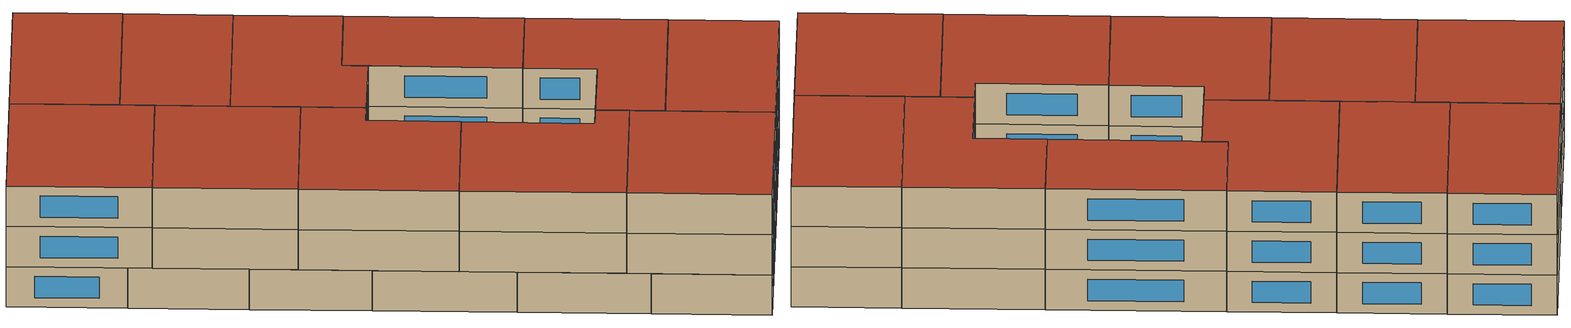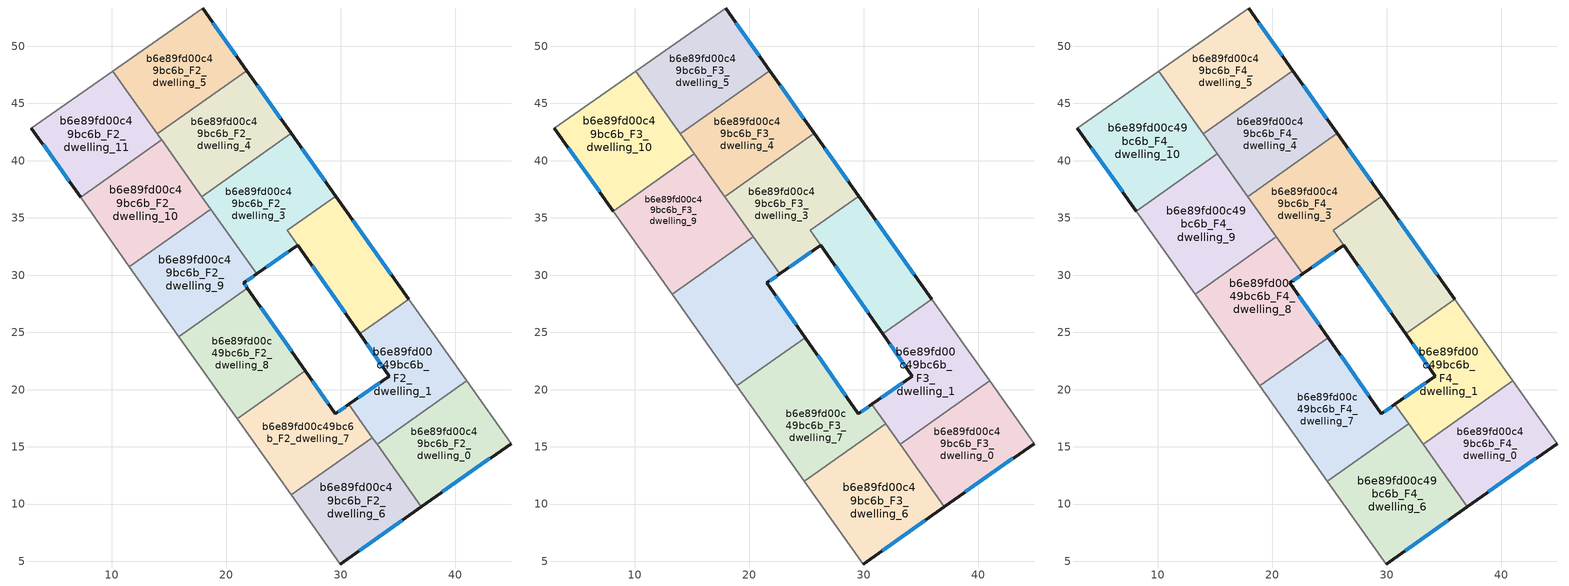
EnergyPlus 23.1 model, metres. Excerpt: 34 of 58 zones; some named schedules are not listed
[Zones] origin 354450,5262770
b6e89fd00c49bc6b_F2_dwelling_0
 floor to b6e89fd00c49bc6b_F1_dwelling_0 (EU_floor_Construction): 40.97,20.77 44.86,15.28 37.03,9.77 33.16,15.24 z6
 wall outside (EU_wall_Construction): 37.03,9.77 44.86,15.28 z6:9
 wall adiabatic (EU_wall_Construction): 44.86,15.28 40.97,20.77 z6:9
 wall to b6e89fd00c49bc6b_F2_dwelling_1 (EU_wall_Construction): 40.97,20.77 33.16,15.24 z6:9
 wall to b6e89fd00c49bc6b_F2_dwelling_6 (EU_wall_Construction): 33.16,15.24 37.03,9.77 z6:9
 window (EU_Window_Construction): 38.87,11.06 43.02,13.99 z6.7:8.3
b6e89fd00c49bc6b_F2_dwelling_1
 floor to b6e89fd00c49bc6b_F1_dwelling_1 (EU_floor_Construction): 35.92,27.91 40.97,20.77 33.16,15.24 30.7,18.71 34.24,21.17 31.65,24.89 z6
 wall outside (EU_wall_Construction): 31.65,24.89 34.24,21.17 30.7,18.71 z6:9
 wall to b6e89fd00c49bc6b_F2_dwelling_2 (EU_wall_Construction): 35.92,27.91 31.65,24.89 z6:9
 wall adiabatic (EU_wall_Construction): 40.97,20.77 35.92,27.91 z6:9
 wall to b6e89fd00c49bc6b_F2_dwelling_7 (EU_wall_Construction): 30.7,18.71 32.75,15.82 z6:9
 wall to b6e89fd00c49bc6b_F2_dwelling_6 (EU_wall_Construction): 32.75,15.82 33.16,15.24 z6:9
 window (EU_Window_Construction): 33.41,20.6 31.53,19.29 / 32.25,24.02 33.63,22.05 z6.7:8.3
b6e89fd00c49bc6b_F2_dwelling_10
 floor to b6e89fd00c49bc6b_F1_dwelling_10 (EU_floor_Construction): 14.35,41.81 18.62,35.77 11.53,30.75 7.26,36.79 z6
 wall to b6e89fd00c49bc6b_F2_dwelling_9 (EU_wall_Construction): 11.53,30.75 18.62,35.77 z6:9
 wall adiabatic (EU_wall_Construction): 7.26,36.79 11.53,30.75 z6:9
 wall to b6e89fd00c49bc6b_F2_dwelling_11 (EU_wall_Construction): 14.35,41.81 7.26,36.79 z6:9
 wall to b6e89fd00c49bc6b_F2_dwelling_4 (EU_wall_Construction): 17.85,36.86 14.35,41.81 z6:9
 wall to b6e89fd00c49bc6b_F2_dwelling_3 (EU_wall_Construction): 18.62,35.77 17.85,36.86 z6:9
b6e89fd00c49bc6b_F2_dwelling_11
 floor to b6e89fd00c49bc6b_F1_dwelling_11 (EU_floor_Construction): 10.08,47.83 14.35,41.81 7.26,36.79 2.97,42.83 z6
 wall outside (EU_wall_Construction): 2.97,42.83 7.26,36.79 z6:9
 wall adiabatic (EU_wall_Construction): 10.08,47.83 2.97,42.83 z6:9
 wall to b6e89fd00c49bc6b_F2_dwelling_5 (EU_wall_Construction): 13.97,42.34 10.08,47.83 z6:9
 wall to b6e89fd00c49bc6b_F2_dwelling_4 (EU_wall_Construction): 14.35,41.81 13.97,42.34 z6:9
 window (EU_Window_Construction): 3.98,41.41 6.25,38.21 z6.7:8.3
b6e89fd00c49bc6b_F2_dwelling_2
 floor to b6e89fd00c49bc6b_F1_dwelling_2 (EU_floor_Construction): 29.54,36.91 35.92,27.91 31.65,24.89 25.34,33.93 z6
 wall outside (EU_wall_Construction): 35.92,27.91 29.54,36.91 / 26.25,32.61 31.65,24.89 z6:9
 wall to b6e89fd00c49bc6b_F2_dwelling_3 (EU_wall_Construction): 25.33,33.93 26.25,32.61 / 29.54,36.91 25.34,33.93 z6:9
 window (EU_Window_Construction): 34.42,30.03 31.04,34.8 / 27.52,30.8 30.38,26.7 z6.7:8.3
b6e89fd00c49bc6b_F2_dwelling_3
 floor to b6e89fd00c49bc6b_F1_dwelling_3 (EU_floor_Construction): 25.66,42.39 29.54,36.91 25.33,33.93 26.25,32.61 22.64,30.1 17.85,36.86 z6
 wall outside (EU_wall_Construction): 29.54,36.91 25.66,42.39 / 22.64,30.1 26.25,32.61 z6:9
 wall to b6e89fd00c49bc6b_F2_dwelling_4 (EU_wall_Construction): 25.66,42.39 17.85,36.86 z6:9
 wall to b6e89fd00c49bc6b_F2_dwelling_9 (EU_wall_Construction): 18.62,35.77 22.64,30.1 z6:9
 window (EU_Window_Construction): 28.63,38.2 26.58,41.1 / 23.48,30.69 25.4,32.02 z6.7:8.3
b6e89fd00c49bc6b_F2_dwelling_4
 floor to b6e89fd00c49bc6b_F1_dwelling_4 (EU_floor_Construction): 21.78,47.87 25.66,42.39 17.85,36.86 13.97,42.34 z6
 wall outside (EU_wall_Construction): 25.66,42.39 21.78,47.87 z6:9
 wall to b6e89fd00c49bc6b_F2_dwelling_5 (EU_wall_Construction): 21.78,47.87 13.97,42.34 z6:9
 window (EU_Window_Construction): 24.75,43.68 22.7,46.58 z6.7:8.3
b6e89fd00c49bc6b_F2_dwelling_5
 floor to b6e89fd00c49bc6b_F1_dwelling_5 (EU_floor_Construction): 17.91,53.34 21.78,47.87 13.97,42.34 10.08,47.83 z6
 wall outside (EU_wall_Construction): 21.78,47.87 17.91,53.34 z6:9
 wall adiabatic (EU_wall_Construction): 17.91,53.34 10.08,47.83 z6:9
 window (EU_Window_Construction): 20.87,49.15 18.82,52.05 z6.7:8.3
b6e89fd00c49bc6b_F2_dwelling_6
 floor to b6e89fd00c49bc6b_F1_dwelling_6 (EU_floor_Construction): 32.75,15.82 37.03,9.77 29.93,4.77 25.66,10.79 z6
 wall outside (EU_wall_Construction): 29.93,4.77 37.03,9.77 z6:9
 wall adiabatic (EU_wall_Construction): 25.66,10.79 29.93,4.77 z6:9
 wall to b6e89fd00c49bc6b_F2_dwelling_7 (EU_wall_Construction): 32.75,15.82 25.66,10.79 z6:9
 window (EU_Window_Construction): 31.6,5.94 35.36,8.6 z6.7:8.3
b6e89fd00c49bc6b_F2_dwelling_7
 floor to b6e89fd00c49bc6b_F1_dwelling_7 (EU_floor_Construction): 30.7,18.71 32.75,15.82 25.66,10.79 20.95,17.45 26.88,21.65 29.51,17.89 z6
 wall outside (EU_wall_Construction): 30.7,18.71 29.51,17.89 26.88,21.65 z6:9
 wall adiabatic (EU_wall_Construction): 20.95,17.45 25.66,10.79 z6:9
 wall to b6e89fd00c49bc6b_F2_dwelling_8 (EU_wall_Construction): 26.88,21.65 20.95,17.45 z6:9
 window (EU_Window_Construction): 30.42,18.52 29.79,18.08 / 28.89,18.77 27.5,20.77 z6.7:8.3
b6e89fd00c49bc6b_F2_dwelling_8
 floor to b6e89fd00c49bc6b_F1_dwelling_8 (EU_floor_Construction): 21.84,28.87 26.88,21.65 20.95,17.45 15.86,24.64 z6
 wall outside (EU_wall_Construction): 26.88,21.65 21.84,28.87 z6:9
 wall adiabatic (EU_wall_Construction): 15.86,24.64 20.95,17.45 z6:9
 wall to b6e89fd00c49bc6b_F2_dwelling_9 (EU_wall_Construction): 21.84,28.87 15.86,24.64 z6:9
 window (EU_Window_Construction): 25.7,23.35 23.02,27.18 z6.7:8.3
b6e89fd00c49bc6b_F2_dwelling_9
 floor to b6e89fd00c49bc6b_F1_dwelling_9 (EU_floor_Construction): 18.62,35.77 22.64,30.1 21.52,29.33 21.84,28.87 15.86,24.64 11.53,30.75 z6
 wall outside (EU_wall_Construction): 21.84,28.87 21.52,29.33 22.64,30.1 z6:9
 wall adiabatic (EU_wall_Construction): 11.53,30.75 15.86,24.64 z6:9
 window (EU_Window_Construction): 21.78,29.51 22.37,29.92 / 21.76,28.98 21.59,29.22 z6.7:8.3
b6e89fd00c49bc6b_F3_dwelling_0
 floor to b6e89fd00c49bc6b_F2_dwelling_0 (EU_floor_Construction): 40.97,20.77 44.86,15.28 37.03,9.77 33.16,15.24 z9
 wall outside (EU_wall_Construction): 37.03,9.77 44.86,15.28 z9:12
 wall adiabatic (EU_wall_Construction): 44.86,15.28 40.97,20.77 z9:12
 wall to b6e89fd00c49bc6b_F3_dwelling_1 (EU_wall_Construction): 40.97,20.77 33.16,15.24 z9:12
 wall to b6e89fd00c49bc6b_F3_dwelling_6 (EU_wall_Construction): 33.16,15.24 37.03,9.77 z9:12
 window (EU_Window_Construction): 38.87,11.06 43.02,13.99 z9.7:11.3
b6e89fd00c49bc6b_F3_dwelling_1
 floor to b6e89fd00c49bc6b_F2_dwelling_1 (EU_floor_Construction): 35.92,27.91 40.97,20.77 33.16,15.24 30.7,18.71 34.24,21.17 31.65,24.89 z9
 wall outside (EU_wall_Construction): 31.65,24.89 34.24,21.17 30.7,18.71 z9:12
 wall to b6e89fd00c49bc6b_F3_dwelling_2 (EU_wall_Construction): 35.92,27.91 31.65,24.89 z9:12
 wall adiabatic (EU_wall_Construction): 40.97,20.77 35.92,27.91 z9:12
 wall to b6e89fd00c49bc6b_F3_dwelling_7 (EU_wall_Construction): 30.7,18.71 31.9,17.02 z9:12
 wall to b6e89fd00c49bc6b_F3_dwelling_6 (EU_wall_Construction): 31.9,17.02 33.16,15.24 z9:12
 window (EU_Window_Construction): 33.41,20.6 31.53,19.29 / 32.25,24.02 33.63,22.05 z9.7:11.3
b6e89fd00c49bc6b_F3_dwelling_10
 floor to b6e89fd00c49bc6b_F2_dwelling_11 (EU_floor_Construction): 10.08,47.83 14.35,41.81 7.26,36.79 2.97,42.83 z9
 floor to b6e89fd00c49bc6b_F2_dwelling_10 (EU_floor_Construction): 14.35,41.81 15.2,40.6 8.11,35.58 7.26,36.79 z9
 wall outside (EU_wall_Construction): 2.97,42.83 8.11,35.58 z9:12
 wall to b6e89fd00c49bc6b_F3_dwelling_9 (EU_wall_Construction): 8.11,35.58 15.2,40.6 z9:12
 wall adiabatic (EU_wall_Construction): 10.08,47.83 2.97,42.83 z9:12
 wall to b6e89fd00c49bc6b_F3_dwelling_5 (EU_wall_Construction): 13.97,42.34 10.08,47.83 z9:12
 wall to b6e89fd00c49bc6b_F3_dwelling_4 (EU_wall_Construction): 15.2,40.6 13.97,42.34 z9:12
 window (EU_Window_Construction): 4.18,41.13 6.91,37.28 z9.7:11.3
b6e89fd00c49bc6b_F3_dwelling_2
 floor to b6e89fd00c49bc6b_F2_dwelling_2 (EU_floor_Construction): 29.54,36.91 35.92,27.91 31.65,24.89 25.34,33.93 z9
 wall outside (EU_wall_Construction): 35.92,27.91 29.54,36.91 / 26.25,32.61 31.65,24.89 z9:12
 wall to b6e89fd00c49bc6b_F3_dwelling_3 (EU_wall_Construction): 25.33,33.93 26.25,32.61 / 29.54,36.91 25.34,33.93 z9:12
 window (EU_Window_Construction): 34.42,30.03 31.04,34.8 / 27.52,30.8 30.38,26.7 z9.7:11.3
b6e89fd00c49bc6b_F3_dwelling_3
 floor to b6e89fd00c49bc6b_F2_dwelling_3 (EU_floor_Construction): 25.66,42.39 29.54,36.91 25.33,33.93 26.25,32.61 22.64,30.1 17.85,36.86 z9
 wall outside (EU_wall_Construction): 29.54,36.91 25.66,42.39 / 22.64,30.1 26.25,32.61 z9:12
 wall to b6e89fd00c49bc6b_F3_dwelling_4 (EU_wall_Construction): 25.66,42.39 17.85,36.86 z9:12
 wall to b6e89fd00c49bc6b_F3_dwelling_9 (EU_wall_Construction): 17.85,36.86 20.33,33.35 z9:12
 wall to b6e89fd00c49bc6b_F3_dwelling_8 (EU_wall_Construction): 20.33,33.35 22.64,30.1 z9:12
 window (EU_Window_Construction): 28.63,38.2 26.58,41.1 / 23.48,30.69 25.4,32.02 z9.7:11.3
b6e89fd00c49bc6b_F3_dwelling_4
 floor to b6e89fd00c49bc6b_F2_dwelling_4 (EU_floor_Construction): 21.78,47.87 25.66,42.39 17.85,36.86 13.97,42.34 z9
 wall outside (EU_wall_Construction): 25.66,42.39 21.78,47.87 z9:12
 wall to b6e89fd00c49bc6b_F3_dwelling_5 (EU_wall_Construction): 21.78,47.87 13.97,42.34 z9:12
 wall to b6e89fd00c49bc6b_F3_dwelling_9 (EU_wall_Construction): 15.2,40.6 17.85,36.86 z9:12
 window (EU_Window_Construction): 24.75,43.68 22.7,46.58 z9.7:11.3
b6e89fd00c49bc6b_F3_dwelling_5
 floor to b6e89fd00c49bc6b_F2_dwelling_5 (EU_floor_Construction): 17.91,53.34 21.78,47.87 13.97,42.34 10.08,47.83 z9
 wall outside (EU_wall_Construction): 21.78,47.87 17.91,53.34 z9:12
 wall adiabatic (EU_wall_Construction): 17.91,53.34 10.08,47.83 z9:12
 window (EU_Window_Construction): 20.87,49.15 18.82,52.05 z9.7:11.3
b6e89fd00c49bc6b_F3_dwelling_6
 floor to b6e89fd00c49bc6b_F2_dwelling_6 (EU_floor_Construction): 32.75,15.82 37.03,9.77 29.93,4.77 25.66,10.8 z9
 floor to b6e89fd00c49bc6b_F2_dwelling_7 (EU_floor_Construction): 31.9,17.02 32.75,15.82 25.66,10.8 24.8,12 z9
 wall outside (EU_wall_Construction): 29.93,4.77 37.03,9.77 z9:12
 wall adiabatic (EU_wall_Construction): 24.8,12 29.93,4.77 z9:12
 wall to b6e89fd00c49bc6b_F3_dwelling_7 (EU_wall_Construction): 31.9,17.02 24.8,12 z9:12
 window (EU_Window_Construction): 31.6,5.94 35.36,8.6 z9.7:11.3
b6e89fd00c49bc6b_F3_dwelling_7
 floor to b6e89fd00c49bc6b_F2_dwelling_7 (EU_floor_Construction): 30.7,18.71 31.9,17.02 24.8,12 20.95,17.45 26.88,21.65 29.51,17.89 z9
 floor to b6e89fd00c49bc6b_F2_dwelling_8 (EU_floor_Construction): 24.86,24.55 26.88,21.65 20.95,17.45 18.91,20.33 z9
 wall outside (EU_wall_Construction): 30.7,18.71 29.51,17.89 24.86,24.55 z9:12
 wall adiabatic (EU_wall_Construction): 18.91,20.33 24.8,12 z9:12
 wall to b6e89fd00c49bc6b_F3_dwelling_8 (EU_wall_Construction): 24.86,24.55 18.91,20.33 z9:12
 window (EU_Window_Construction): 30.42,18.52 29.79,18.08 / 28.42,19.45 25.95,22.98 z9.7:11.3
b6e89fd00c49bc6b_F3_dwelling_8
 floor to b6e89fd00c49bc6b_F2_dwelling_8 (EU_floor_Construction): 21.84,28.87 24.86,24.55 18.91,20.33 15.86,24.64 z9
 floor to b6e89fd00c49bc6b_F2_dwelling_9 (EU_floor_Construction): 20.33,33.35 22.64,30.1 21.52,29.33 21.84,28.87 15.86,24.64 13.24,28.33 z9
 wall outside (EU_wall_Construction): 24.86,24.55 21.52,29.33 22.64,30.1 z9:12
 wall adiabatic (EU_wall_Construction): 13.24,28.33 18.91,20.33 z9:12
 wall to b6e89fd00c49bc6b_F3_dwelling_9 (EU_wall_Construction): 20.33,33.35 13.24,28.33 z9:12
 window (EU_Window_Construction): 21.78,29.51 22.37,29.92 / 24.07,25.67 22.3,28.21 z9.7:11.3
b6e89fd00c49bc6b_F3_dwelling_9
 floor to b6e89fd00c49bc6b_F2_dwelling_10 (EU_floor_Construction): 15.2,40.6 18.62,35.77 11.53,30.75 8.11,35.58 z9
 floor to b6e89fd00c49bc6b_F2_dwelling_9 (EU_floor_Construction): 18.62,35.77 20.33,33.35 13.24,28.33 11.53,30.75 z9
 wall adiabatic (EU_wall_Construction): 8.11,35.58 13.24,28.33 z9:12
b6e89fd00c49bc6b_F4_dwelling_0
 floor to b6e89fd00c49bc6b_F3_dwelling_0 (EU_floor_Construction): 40.97,20.77 44.86,15.28 37.03,9.77 33.16,15.24 z12
 wall outside (EU_wall_Construction): 37.03,9.77 44.86,15.28 z12:15
 wall adiabatic (EU_wall_Construction): 44.86,15.28 40.97,20.77 z12:15
 wall to b6e89fd00c49bc6b_F4_dwelling_1 (EU_wall_Construction): 40.97,20.77 33.16,15.24 z12:15
 wall to b6e89fd00c49bc6b_F4_dwelling_6 (EU_wall_Construction): 33.16,15.24 37.03,9.77 z12:15
 window (EU_Window_Construction): 38.87,11.06 43.02,13.99 z12.7:14.3
 roof outside (EU_roof_Construction): 44.86,15.28 40.97,20.77 33.16,15.24 37.03,9.77 z15
b6e89fd00c49bc6b_F4_dwelling_1
 floor to b6e89fd00c49bc6b_F3_dwelling_1 (EU_floor_Construction): 35.92,27.91 40.97,20.77 33.16,15.24 30.7,18.71 34.24,21.17 31.65,24.89 z12
 wall outside (EU_wall_Construction): 31.65,24.89 34.24,21.17 30.7,18.71 z12:15
 wall to b6e89fd00c49bc6b_F4_dwelling_2 (EU_wall_Construction): 35.92,27.91 31.65,24.89 z12:15
 wall adiabatic (EU_wall_Construction): 40.97,20.77 35.92,27.91 z12:15
 wall to b6e89fd00c49bc6b_F4_dwelling_7 (EU_wall_Construction): 30.7,18.71 31.9,17.02 z12:15
 wall to b6e89fd00c49bc6b_F4_dwelling_6 (EU_wall_Construction): 31.9,17.02 33.16,15.24 z12:15
 window (EU_Window_Construction): 33.41,20.6 31.53,19.29 / 32.25,24.02 33.63,22.05 z12.7:14.3
 roof outside (EU_roof_Construction): 40.97,20.77 35.92,27.91 31.65,24.89 34.24,21.17 30.7,18.71 33.16,15.24 z15
b6e89fd00c49bc6b_F4_dwelling_10
 floor to b6e89fd00c49bc6b_F3_dwelling_10 (EU_floor_Construction): 10.08,47.83 15.2,40.6 8.11,35.58 2.97,42.83 z12
 wall outside (EU_wall_Construction): 2.97,42.83 8.11,35.58 z12:15
 wall to b6e89fd00c49bc6b_F4_dwelling_9 (EU_wall_Construction): 8.11,35.58 15.2,40.6 z12:15
 wall adiabatic (EU_wall_Construction): 10.08,47.83 2.97,42.83 z12:15
 wall to b6e89fd00c49bc6b_F4_dwelling_5 (EU_wall_Construction): 13.97,42.34 10.08,47.83 z12:15
 wall to b6e89fd00c49bc6b_F4_dwelling_4 (EU_wall_Construction): 15.2,40.6 13.97,42.34 z12:15
 window (EU_Window_Construction): 4.18,41.13 6.91,37.28 z12.7:14.3
 roof outside (EU_roof_Construction): 15.2,40.6 10.08,47.83 2.97,42.83 8.11,35.58 z15
b6e89fd00c49bc6b_F4_dwelling_2
 floor to b6e89fd00c49bc6b_F3_dwelling_2 (EU_floor_Construction): 29.54,36.91 35.92,27.91 31.65,24.89 25.34,33.93 z12
 wall outside (EU_wall_Construction): 35.92,27.91 29.54,36.91 / 26.25,32.61 31.65,24.89 z12:15
 wall to b6e89fd00c49bc6b_F4_dwelling_3 (EU_wall_Construction): 25.33,33.93 26.25,32.61 / 29.54,36.91 25.34,33.93 z12:15
 window (EU_Window_Construction): 34.42,30.03 31.04,34.8 / 27.52,30.8 30.38,26.7 z12.7:14.3
 roof outside (EU_roof_Construction): 35.92,27.91 29.54,36.91 25.34,33.93 31.65,24.89 z15
b6e89fd00c49bc6b_F4_dwelling_3
 floor to b6e89fd00c49bc6b_F3_dwelling_3 (EU_floor_Construction): 25.66,42.39 29.54,36.91 25.33,33.93 26.25,32.61 22.64,30.1 17.85,36.86 z12
 wall outside (EU_wall_Construction): 29.54,36.91 25.66,42.39 / 22.64,30.1 26.25,32.61 z12:15
 wall to b6e89fd00c49bc6b_F4_dwelling_4 (EU_wall_Construction): 25.66,42.39 17.85,36.86 z12:15
 wall to b6e89fd00c49bc6b_F4_dwelling_9 (EU_wall_Construction): 17.85,36.86 20.33,33.35 z12:15
 wall to b6e89fd00c49bc6b_F4_dwelling_8 (EU_wall_Construction): 20.33,33.35 22.64,30.1 z12:15
 window (EU_Window_Construction): 28.63,38.2 26.58,41.1 / 23.48,30.69 25.4,32.02 z12.7:14.3
 roof outside (EU_roof_Construction): 26.25,32.61 25.33,33.93 29.54,36.91 25.66,42.39 17.85,36.86 22.64,30.1 z15
b6e89fd00c49bc6b_F4_dwelling_4
 floor to b6e89fd00c49bc6b_F3_dwelling_4 (EU_floor_Construction): 21.78,47.87 25.66,42.39 17.85,36.86 13.97,42.34 z12
 wall outside (EU_wall_Construction): 25.66,42.39 21.78,47.87 z12:15
 wall to b6e89fd00c49bc6b_F4_dwelling_5 (EU_wall_Construction): 21.78,47.87 13.97,42.34 z12:15
 wall to b6e89fd00c49bc6b_F4_dwelling_9 (EU_wall_Construction): 15.2,40.6 17.85,36.86 z12:15
 window (EU_Window_Construction): 24.75,43.68 22.7,46.58 z12.7:14.3
 roof outside (EU_roof_Construction): 25.66,42.39 21.78,47.87 13.97,42.34 17.85,36.86 z15
b6e89fd00c49bc6b_F4_dwelling_5
 floor to b6e89fd00c49bc6b_F3_dwelling_5 (EU_floor_Construction): 17.91,53.34 21.78,47.87 13.97,42.34 10.08,47.83 z12
 wall outside (EU_wall_Construction): 21.78,47.87 17.91,53.34 z12:15
 wall adiabatic (EU_wall_Construction): 17.91,53.34 10.08,47.83 z12:15
 window (EU_Window_Construction): 20.87,49.15 18.82,52.05 z12.7:14.3
 roof outside (EU_roof_Construction): 21.78,47.87 17.91,53.34 10.08,47.83 13.97,42.34 z15
b6e89fd00c49bc6b_F4_dwelling_6
 floor to b6e89fd00c49bc6b_F3_dwelling_6 (EU_floor_Construction): 31.9,17.02 37.03,9.77 29.93,4.77 24.8,12 z12
 wall outside (EU_wall_Construction): 29.93,4.77 37.03,9.77 z12:15
 wall adiabatic (EU_wall_Construction): 24.8,12 29.93,4.77 z12:15
 wall to b6e89fd00c49bc6b_F4_dwelling_7 (EU_wall_Construction): 31.9,17.02 24.8,12 z12:15
 window (EU_Window_Construction): 31.6,5.94 35.36,8.6 z12.7:14.3
 roof outside (EU_roof_Construction): 37.03,9.77 31.9,17.02 24.8,12 29.93,4.77 z15
b6e89fd00c49bc6b_F4_dwelling_7
 floor to b6e89fd00c49bc6b_F3_dwelling_7 (EU_floor_Construction): 30.7,18.71 31.9,17.02 24.8,12 18.91,20.33 24.86,24.55 29.51,17.89 z12
 wall outside (EU_wall_Construction): 30.7,18.71 29.51,17.89 24.86,24.55 z12:15
 wall adiabatic (EU_wall_Construction): 18.91,20.33 24.8,12 z12:15
 wall to b6e89fd00c49bc6b_F4_dwelling_8 (EU_wall_Construction): 24.86,24.55 18.91,20.33 z12:15
 window (EU_Window_Construction): 30.42,18.52 29.79,18.08 / 28.42,19.45 25.95,22.98 z12.7:14.3
 roof outside (EU_roof_Construction): 31.9,17.02 30.7,18.71 29.51,17.89 24.86,24.55 18.91,20.33 24.8,12 z15
b6e89fd00c49bc6b_F4_dwelling_8
 floor to b6e89fd00c49bc6b_F3_dwelling_8 (EU_floor_Construction): 22.64,30.1 21.52,29.33 24.86,24.55 18.91,20.33 13.24,28.33 20.33,33.35 z12
 wall outside (EU_wall_Construction): 24.86,24.55 21.52,29.33 22.64,30.1 z12:15
 wall adiabatic (EU_wall_Construction): 13.24,28.33 18.91,20.33 z12:15
 wall to b6e89fd00c49bc6b_F4_dwelling_9 (EU_wall_Construction): 20.33,33.35 13.24,28.33 z12:15
 window (EU_Window_Construction): 21.78,29.51 22.37,29.92 / 24.07,25.67 22.3,28.21 z12.7:14.3
 roof outside (EU_roof_Construction): 24.86,24.55 21.52,29.33 22.64,30.1 20.33,33.35 13.24,28.33 18.91,20.33 z15
b6e89fd00c49bc6b_F4_dwelling_9
 floor to b6e89fd00c49bc6b_F3_dwelling_9 (EU_floor_Construction): 15.2,40.6 20.33,33.35 13.24,28.33 8.11,35.58 z12
 wall adiabatic (EU_wall_Construction): 8.11,35.58 13.24,28.33 z12:15
 roof outside (EU_roof_Construction): 20.33,33.35 15.2,40.6 8.11,35.58 13.24,28.33 z15
[Building]
EU S2 Campaign: North Axis=0; Terrain=City; Solar Distribution=FullExterior
[Site:Location]
Budapest.Ferenc.Liszt.Intl.AP: Latitude=47.437; Longitude=19.256; Time Zone=1; Elevation=185
[SizingPeriod:WeatherFileDays]
AnnualSizingPeriod: Begin Month=1; Begin Day of Month=1; End Month=12; End Day of Month=31; Day of Week for Start Day=Monday; Use Weather File Daylight Saving Period=No; Use Weather File Rain and Snow Indicators=No
[MATERIAL]
EU_InternalMass_Material: Roughness=MediumRough; Thickness=0.1; Conductivity=1; Density=1800; Specific Heat=900; Thermal Absorptance=0.9; Solar Absorptance=0.7; Visible Absorptance=0.7
[MATERIAL:NOMASS] Roughness=MediumRough; Thermal Absorptance=0.9; Solar Absorptance=0.7; Visible Absorptance=0.7
Name | Thermal Resistance
EU_wall_NoMass | 0.832559
EU_roof_NoMass | 1.39638
EU_floor_NoMass | 0.872794
[WINDOWMATERIAL:SIMPLEGLAZINGSYSTEM]
EU_Window_SimpleGlazing: UFactor=2.79869; Solar Heat Gain Coefficient=0.75; Visible Transmittance=0.75
[CONSTRUCTION]
EU_wall_Construction: EU_wall_NoMass
EU_roof_Construction: EU_roof_NoMass
EU_floor_Construction: EU_floor_NoMass
EU_Window_Construction: EU_Window_SimpleGlazing
EU_InternalMass_Construction: EU_InternalMass_Material
[ZONE] Type=1; Multiplier=1; Ceiling Height=autocalculate; Floor Area=autocalculate; Part of Total Floor Area=Yes
Name | Volume
b6e89fd00c49bc6b_F2_dwelling_0; b6e89fd00c49bc6b_F3_dwelling_0; b6e89fd00c49bc6b_F4_dwelling_0 | 192.824
b6e89fd00c49bc6b_F2_dwelling_1; b6e89fd00c49bc6b_F3_dwelling_1; b6e89fd00c49bc6b_F4_dwelling_1; b6e89fd00c49bc6b_F2_dwelling_7 | 192.85
b6e89fd00c49bc6b_F2_dwelling_10 | 192.84
b6e89fd00c49bc6b_F3_dwelling_10; b6e89fd00c49bc6b_F4_dwelling_10 | 231.404
b6e89fd00c49bc6b_F2_dwelling_11 | 192.827
b6e89fd00c49bc6b_F2_dwelling_2; b6e89fd00c49bc6b_F3_dwelling_2; b6e89fd00c49bc6b_F4_dwelling_2 | 171.832
b6e89fd00c49bc6b_F2_dwelling_3; b6e89fd00c49bc6b_F3_dwelling_3; b6e89fd00c49bc6b_F4_dwelling_3 | 213.786
b6e89fd00c49bc6b_F2_dwelling_4; b6e89fd00c49bc6b_F3_dwelling_4; b6e89fd00c49bc6b_F4_dwelling_4 | 192.815
b6e89fd00c49bc6b_F2_dwelling_5; b6e89fd00c49bc6b_F3_dwelling_5; b6e89fd00c49bc6b_F4_dwelling_5; b6e89fd00c49bc6b_F2_dwelling_8 | 192.851
b6e89fd00c49bc6b_F2_dwelling_6 | 192.846
b6e89fd00c49bc6b_F3_dwelling_6; b6e89fd00c49bc6b_F4_dwelling_6 | 231.406
b6e89fd00c49bc6b_F3_dwelling_7; b6e89fd00c49bc6b_F4_dwelling_7 | 231.388
b6e89fd00c49bc6b_F3_dwelling_8; b6e89fd00c49bc6b_F4_dwelling_8 | 231.415
b6e89fd00c49bc6b_F2_dwelling_9 | 192.853
b6e89fd00c49bc6b_F3_dwelling_9; b6e89fd00c49bc6b_F4_dwelling_9 | 231.396
[INTERNALMASS] Construction=EU_InternalMass_Construction
Name | Zone or ZoneList | Surface Area
b6e89fd00c49bc6b_F2_dwelling_0_EU_InternalMass | b6e89fd00c49bc6b_F2_dwelling_0 | 64.2746
b6e89fd00c49bc6b_F2_dwelling_1_EU_InternalMass | b6e89fd00c49bc6b_F2_dwelling_1 | 64.2833
b6e89fd00c49bc6b_F2_dwelling_2_EU_InternalMass | b6e89fd00c49bc6b_F2_dwelling_2 | 57.3016
b6e89fd00c49bc6b_F2_dwelling_3_EU_InternalMass | b6e89fd00c49bc6b_F2_dwelling_3 | 71.2636
b6e89fd00c49bc6b_F2_dwelling_4_EU_InternalMass | b6e89fd00c49bc6b_F2_dwelling_4 | 64.2716
b6e89fd00c49bc6b_F2_dwelling_5_EU_InternalMass | b6e89fd00c49bc6b_F2_dwelling_5 | 64.2838
b6e89fd00c49bc6b_F2_dwelling_6_EU_InternalMass | b6e89fd00c49bc6b_F2_dwelling_6 | 64.2821
b6e89fd00c49bc6b_F2_dwelling_7_EU_InternalMass | b6e89fd00c49bc6b_F2_dwelling_7 | 64.2831
b6e89fd00c49bc6b_F2_dwelling_8_EU_InternalMass | b6e89fd00c49bc6b_F2_dwelling_8 | 64.2837
b6e89fd00c49bc6b_F2_dwelling_9_EU_InternalMass | b6e89fd00c49bc6b_F2_dwelling_9 | 64.2842
b6e89fd00c49bc6b_F2_dwelling_10_EU_InternalMass | b6e89fd00c49bc6b_F2_dwelling_10 | 64.2802
b6e89fd00c49bc6b_F2_dwelling_11_EU_InternalMass | b6e89fd00c49bc6b_F2_dwelling_11 | 64.2757
b6e89fd00c49bc6b_F3_dwelling_0_EU_InternalMass | b6e89fd00c49bc6b_F3_dwelling_0 | 64.2746
b6e89fd00c49bc6b_F3_dwelling_1_EU_InternalMass | b6e89fd00c49bc6b_F3_dwelling_1 | 64.2833
b6e89fd00c49bc6b_F3_dwelling_2_EU_InternalMass | b6e89fd00c49bc6b_F3_dwelling_2 | 57.3016
b6e89fd00c49bc6b_F3_dwelling_3_EU_InternalMass | b6e89fd00c49bc6b_F3_dwelling_3 | 71.2636
b6e89fd00c49bc6b_F3_dwelling_4_EU_InternalMass | b6e89fd00c49bc6b_F3_dwelling_4 | 64.2716
b6e89fd00c49bc6b_F3_dwelling_5_EU_InternalMass | b6e89fd00c49bc6b_F3_dwelling_5 | 64.2838
b6e89fd00c49bc6b_F3_dwelling_6_EU_InternalMass | b6e89fd00c49bc6b_F3_dwelling_6 | 77.1355
b6e89fd00c49bc6b_F3_dwelling_7_EU_InternalMass | b6e89fd00c49bc6b_F3_dwelling_7 | 77.1291
b6e89fd00c49bc6b_F3_dwelling_8_EU_InternalMass | b6e89fd00c49bc6b_F3_dwelling_8 | 77.1385
b6e89fd00c49bc6b_F3_dwelling_9_EU_InternalMass | b6e89fd00c49bc6b_F3_dwelling_9 | 77.132
b6e89fd00c49bc6b_F3_dwelling_10_EU_InternalMass | b6e89fd00c49bc6b_F3_dwelling_10 | 77.1346
b6e89fd00c49bc6b_F4_dwelling_0_EU_InternalMass | b6e89fd00c49bc6b_F4_dwelling_0 | 64.2746
b6e89fd00c49bc6b_F4_dwelling_1_EU_InternalMass | b6e89fd00c49bc6b_F4_dwelling_1 | 64.2833
b6e89fd00c49bc6b_F4_dwelling_2_EU_InternalMass | b6e89fd00c49bc6b_F4_dwelling_2 | 57.3016
b6e89fd00c49bc6b_F4_dwelling_3_EU_InternalMass | b6e89fd00c49bc6b_F4_dwelling_3 | 71.2636
b6e89fd00c49bc6b_F4_dwelling_4_EU_InternalMass | b6e89fd00c49bc6b_F4_dwelling_4 | 64.2716
b6e89fd00c49bc6b_F4_dwelling_5_EU_InternalMass | b6e89fd00c49bc6b_F4_dwelling_5 | 64.2838
b6e89fd00c49bc6b_F4_dwelling_6_EU_InternalMass | b6e89fd00c49bc6b_F4_dwelling_6 | 77.1355
b6e89fd00c49bc6b_F4_dwelling_7_EU_InternalMass | b6e89fd00c49bc6b_F4_dwelling_7 | 77.1291
b6e89fd00c49bc6b_F4_dwelling_8_EU_InternalMass | b6e89fd00c49bc6b_F4_dwelling_8 | 77.1385
b6e89fd00c49bc6b_F4_dwelling_9_EU_InternalMass | b6e89fd00c49bc6b_F4_dwelling_9 | 77.132
b6e89fd00c49bc6b_F4_dwelling_10_EU_InternalMass | b6e89fd00c49bc6b_F4_dwelling_10 | 77.1346
[OTHEREQUIPMENT] Fuel Type=Electricity; Design Level Calculation Method=Watts/Area; Power per Zone Floor Area=1; Fraction Latent=0; Fraction Radiant=0; Fraction Lost=0; Carbon Dioxide Generation Rate=0; EndUse Subcategory=EU_Step8_InternalGains
Name | Zone or ZoneList or Space or SpaceList | Schedule
EU_Step8_InternalGain_b6e89fd00c49bc6b_F2_dwelling_0_f000 | b6e89fd00c49bc6b_F2_dwelling_0 | EU_Step8_GainSchedule_b6e89fd00c49bc6b_F2_dwelling_0_f000
EU_Step8_InternalGain_b6e89fd00c49bc6b_F2_dwelling_1_f000 | b6e89fd00c49bc6b_F2_dwelling_1 | EU_Step8_GainSchedule_b6e89fd00c49bc6b_F2_dwelling_1_f000
EU_Step8_InternalGain_b6e89fd00c49bc6b_F2_dwelling_2_f000 | b6e89fd00c49bc6b_F2_dwelling_2 | EU_Step8_GainSchedule_b6e89fd00c49bc6b_F2_dwelling_2_f000
EU_Step8_InternalGain_b6e89fd00c49bc6b_F2_dwelling_3_f000 | b6e89fd00c49bc6b_F2_dwelling_3 | EU_Step8_GainSchedule_b6e89fd00c49bc6b_F2_dwelling_3_f000
EU_Step8_InternalGain_b6e89fd00c49bc6b_F2_dwelling_4_f000 | b6e89fd00c49bc6b_F2_dwelling_4 | EU_Step8_GainSchedule_b6e89fd00c49bc6b_F2_dwelling_4_f000
EU_Step8_InternalGain_b6e89fd00c49bc6b_F2_dwelling_5_f000 | b6e89fd00c49bc6b_F2_dwelling_5 | EU_Step8_GainSchedule_b6e89fd00c49bc6b_F2_dwelling_5_f000
EU_Step8_InternalGain_b6e89fd00c49bc6b_F2_dwelling_6_f000 | b6e89fd00c49bc6b_F2_dwelling_6 | EU_Step8_GainSchedule_b6e89fd00c49bc6b_F2_dwelling_6_f000
EU_Step8_InternalGain_b6e89fd00c49bc6b_F2_dwelling_7_f000 | b6e89fd00c49bc6b_F2_dwelling_7 | EU_Step8_GainSchedule_b6e89fd00c49bc6b_F2_dwelling_7_f000
EU_Step8_InternalGain_b6e89fd00c49bc6b_F2_dwelling_8_f000 | b6e89fd00c49bc6b_F2_dwelling_8 | EU_Step8_GainSchedule_b6e89fd00c49bc6b_F2_dwelling_8_f000
EU_Step8_InternalGain_b6e89fd00c49bc6b_F2_dwelling_9_f000 | b6e89fd00c49bc6b_F2_dwelling_9 | EU_Step8_GainSchedule_b6e89fd00c49bc6b_F2_dwelling_9_f000
EU_Step8_InternalGain_b6e89fd00c49bc6b_F2_dwelling_10_f000 | b6e89fd00c49bc6b_F2_dwelling_10 | EU_Step8_GainSchedule_b6e89fd00c49bc6b_F2_dwelling_10_f000
EU_Step8_InternalGain_b6e89fd00c49bc6b_F2_dwelling_11_f000 | b6e89fd00c49bc6b_F2_dwelling_11 | EU_Step8_GainSchedule_b6e89fd00c49bc6b_F2_dwelling_11_f000
EU_Step8_InternalGain_b6e89fd00c49bc6b_F3_dwelling_0_f000 | b6e89fd00c49bc6b_F3_dwelling_0 | EU_Step8_GainSchedule_b6e89fd00c49bc6b_F3_dwelling_0_f000
EU_Step8_InternalGain_b6e89fd00c49bc6b_F3_dwelling_1_f000 | b6e89fd00c49bc6b_F3_dwelling_1 | EU_Step8_GainSchedule_b6e89fd00c49bc6b_F3_dwelling_1_f000
EU_Step8_InternalGain_b6e89fd00c49bc6b_F3_dwelling_2_f000 | b6e89fd00c49bc6b_F3_dwelling_2 | EU_Step8_GainSchedule_b6e89fd00c49bc6b_F3_dwelling_2_f000
EU_Step8_InternalGain_b6e89fd00c49bc6b_F3_dwelling_3_f000 | b6e89fd00c49bc6b_F3_dwelling_3 | EU_Step8_GainSchedule_b6e89fd00c49bc6b_F3_dwelling_3_f000
EU_Step8_InternalGain_b6e89fd00c49bc6b_F3_dwelling_4_f000 | b6e89fd00c49bc6b_F3_dwelling_4 | EU_Step8_GainSchedule_b6e89fd00c49bc6b_F3_dwelling_4_f000
EU_Step8_InternalGain_b6e89fd00c49bc6b_F3_dwelling_5_f000 | b6e89fd00c49bc6b_F3_dwelling_5 | EU_Step8_GainSchedule_b6e89fd00c49bc6b_F3_dwelling_5_f000
EU_Step8_InternalGain_b6e89fd00c49bc6b_F3_dwelling_6_f000 | b6e89fd00c49bc6b_F3_dwelling_6 | EU_Step8_GainSchedule_b6e89fd00c49bc6b_F3_dwelling_6_f000
EU_Step8_InternalGain_b6e89fd00c49bc6b_F3_dwelling_7_f000 | b6e89fd00c49bc6b_F3_dwelling_7 | EU_Step8_GainSchedule_b6e89fd00c49bc6b_F3_dwelling_7_f000
EU_Step8_InternalGain_b6e89fd00c49bc6b_F3_dwelling_8_f000 | b6e89fd00c49bc6b_F3_dwelling_8 | EU_Step8_GainSchedule_b6e89fd00c49bc6b_F3_dwelling_8_f000
EU_Step8_InternalGain_b6e89fd00c49bc6b_F3_dwelling_9_f000 | b6e89fd00c49bc6b_F3_dwelling_9 | EU_Step8_GainSchedule_b6e89fd00c49bc6b_F3_dwelling_9_f000
EU_Step8_InternalGain_b6e89fd00c49bc6b_F3_dwelling_10_f000 | b6e89fd00c49bc6b_F3_dwelling_10 | EU_Step8_GainSchedule_b6e89fd00c49bc6b_F3_dwelling_10_f000
EU_Step8_InternalGain_b6e89fd00c49bc6b_F4_dwelling_0_f000 | b6e89fd00c49bc6b_F4_dwelling_0 | EU_Step8_GainSchedule_b6e89fd00c49bc6b_F4_dwelling_0_f000
EU_Step8_InternalGain_b6e89fd00c49bc6b_F4_dwelling_1_f000 | b6e89fd00c49bc6b_F4_dwelling_1 | EU_Step8_GainSchedule_b6e89fd00c49bc6b_F4_dwelling_1_f000
EU_Step8_InternalGain_b6e89fd00c49bc6b_F4_dwelling_2_f000 | b6e89fd00c49bc6b_F4_dwelling_2 | EU_Step8_GainSchedule_b6e89fd00c49bc6b_F4_dwelling_2_f000
EU_Step8_InternalGain_b6e89fd00c49bc6b_F4_dwelling_3_f000 | b6e89fd00c49bc6b_F4_dwelling_3 | EU_Step8_GainSchedule_b6e89fd00c49bc6b_F4_dwelling_3_f000
EU_Step8_InternalGain_b6e89fd00c49bc6b_F4_dwelling_4_f000 | b6e89fd00c49bc6b_F4_dwelling_4 | EU_Step8_GainSchedule_b6e89fd00c49bc6b_F4_dwelling_4_f000
EU_Step8_InternalGain_b6e89fd00c49bc6b_F4_dwelling_5_f000 | b6e89fd00c49bc6b_F4_dwelling_5 | EU_Step8_GainSchedule_b6e89fd00c49bc6b_F4_dwelling_5_f000
EU_Step8_InternalGain_b6e89fd00c49bc6b_F4_dwelling_6_f000 | b6e89fd00c49bc6b_F4_dwelling_6 | EU_Step8_GainSchedule_b6e89fd00c49bc6b_F4_dwelling_6_f000
EU_Step8_InternalGain_b6e89fd00c49bc6b_F4_dwelling_7_f000 | b6e89fd00c49bc6b_F4_dwelling_7 | EU_Step8_GainSchedule_b6e89fd00c49bc6b_F4_dwelling_7_f000
EU_Step8_InternalGain_b6e89fd00c49bc6b_F4_dwelling_8_f000 | b6e89fd00c49bc6b_F4_dwelling_8 | EU_Step8_GainSchedule_b6e89fd00c49bc6b_F4_dwelling_8_f000
EU_Step8_InternalGain_b6e89fd00c49bc6b_F4_dwelling_9_f000 | b6e89fd00c49bc6b_F4_dwelling_9 | EU_Step8_GainSchedule_b6e89fd00c49bc6b_F4_dwelling_9_f000
EU_Step8_InternalGain_b6e89fd00c49bc6b_F4_dwelling_10_f000 | b6e89fd00c49bc6b_F4_dwelling_10 | EU_Step8_GainSchedule_b6e89fd00c49bc6b_F4_dwelling_10_f000
[ZONEVENTILATION:DESIGNFLOWRATE] Schedule=EU_AlwaysOn; Design Flow Rate Calculation Method=AirChanges/Hour; Air Changes per Hour=0.475469; Ventilation Type=Natural; Fan Pressure Rise=0; Fan Total Efficiency=1; Constant Term Coefficient=1; Temperature Term Coefficient=0; Velocity Term Coefficient=0; Velocity Squared Term Coefficient=0; Minimum Indoor Temperature=-100; Maximum Indoor Temperature=100; Delta Temperature=-100; Minimum Outdoor Temperature=-100; Maximum Outdoor Temperature=100; Maximum Wind Speed=40
Name | Zone or ZoneList or Space or SpaceList
EU_ConstantAir_b6e89fd00c49bc6b_F2_dwelling_0 | b6e89fd00c49bc6b_F2_dwelling_0
EU_ConstantAir_b6e89fd00c49bc6b_F2_dwelling_1 | b6e89fd00c49bc6b_F2_dwelling_1
EU_ConstantAir_b6e89fd00c49bc6b_F2_dwelling_2 | b6e89fd00c49bc6b_F2_dwelling_2
EU_ConstantAir_b6e89fd00c49bc6b_F2_dwelling_3 | b6e89fd00c49bc6b_F2_dwelling_3
EU_ConstantAir_b6e89fd00c49bc6b_F2_dwelling_4 | b6e89fd00c49bc6b_F2_dwelling_4
EU_ConstantAir_b6e89fd00c49bc6b_F2_dwelling_5 | b6e89fd00c49bc6b_F2_dwelling_5
EU_ConstantAir_b6e89fd00c49bc6b_F2_dwelling_6 | b6e89fd00c49bc6b_F2_dwelling_6
EU_ConstantAir_b6e89fd00c49bc6b_F2_dwelling_7 | b6e89fd00c49bc6b_F2_dwelling_7
EU_ConstantAir_b6e89fd00c49bc6b_F2_dwelling_8 | b6e89fd00c49bc6b_F2_dwelling_8
EU_ConstantAir_b6e89fd00c49bc6b_F2_dwelling_9 | b6e89fd00c49bc6b_F2_dwelling_9
EU_ConstantAir_b6e89fd00c49bc6b_F2_dwelling_10 | b6e89fd00c49bc6b_F2_dwelling_10
EU_ConstantAir_b6e89fd00c49bc6b_F2_dwelling_11 | b6e89fd00c49bc6b_F2_dwelling_11
EU_ConstantAir_b6e89fd00c49bc6b_F3_dwelling_0 | b6e89fd00c49bc6b_F3_dwelling_0
EU_ConstantAir_b6e89fd00c49bc6b_F3_dwelling_1 | b6e89fd00c49bc6b_F3_dwelling_1
EU_ConstantAir_b6e89fd00c49bc6b_F3_dwelling_2 | b6e89fd00c49bc6b_F3_dwelling_2
EU_ConstantAir_b6e89fd00c49bc6b_F3_dwelling_3 | b6e89fd00c49bc6b_F3_dwelling_3
EU_ConstantAir_b6e89fd00c49bc6b_F3_dwelling_4 | b6e89fd00c49bc6b_F3_dwelling_4
EU_ConstantAir_b6e89fd00c49bc6b_F3_dwelling_5 | b6e89fd00c49bc6b_F3_dwelling_5
EU_ConstantAir_b6e89fd00c49bc6b_F3_dwelling_6 | b6e89fd00c49bc6b_F3_dwelling_6
EU_ConstantAir_b6e89fd00c49bc6b_F3_dwelling_7 | b6e89fd00c49bc6b_F3_dwelling_7
EU_ConstantAir_b6e89fd00c49bc6b_F3_dwelling_8 | b6e89fd00c49bc6b_F3_dwelling_8
EU_ConstantAir_b6e89fd00c49bc6b_F3_dwelling_9 | b6e89fd00c49bc6b_F3_dwelling_9
EU_ConstantAir_b6e89fd00c49bc6b_F3_dwelling_10 | b6e89fd00c49bc6b_F3_dwelling_10
EU_ConstantAir_b6e89fd00c49bc6b_F4_dwelling_0 | b6e89fd00c49bc6b_F4_dwelling_0
EU_ConstantAir_b6e89fd00c49bc6b_F4_dwelling_1 | b6e89fd00c49bc6b_F4_dwelling_1
EU_ConstantAir_b6e89fd00c49bc6b_F4_dwelling_2 | b6e89fd00c49bc6b_F4_dwelling_2
EU_ConstantAir_b6e89fd00c49bc6b_F4_dwelling_3 | b6e89fd00c49bc6b_F4_dwelling_3
EU_ConstantAir_b6e89fd00c49bc6b_F4_dwelling_4 | b6e89fd00c49bc6b_F4_dwelling_4
EU_ConstantAir_b6e89fd00c49bc6b_F4_dwelling_5 | b6e89fd00c49bc6b_F4_dwelling_5
EU_ConstantAir_b6e89fd00c49bc6b_F4_dwelling_6 | b6e89fd00c49bc6b_F4_dwelling_6
EU_ConstantAir_b6e89fd00c49bc6b_F4_dwelling_7 | b6e89fd00c49bc6b_F4_dwelling_7
EU_ConstantAir_b6e89fd00c49bc6b_F4_dwelling_8 | b6e89fd00c49bc6b_F4_dwelling_8
EU_ConstantAir_b6e89fd00c49bc6b_F4_dwelling_9 | b6e89fd00c49bc6b_F4_dwelling_9
EU_ConstantAir_b6e89fd00c49bc6b_F4_dwelling_10 | b6e89fd00c49bc6b_F4_dwelling_10
[HVACTEMPLATE:ZONE:IDEALLOADSAIRSYSTEM] System Availability Schedule=EU_AlwaysOn; Maximum Heating Supply Air Temperature=50; Minimum Cooling Supply Air Temperature=13; Maximum Heating Supply Air Humidity Ratio=0.0156; Minimum Cooling Supply Air Humidity Ratio=0.0077; Heating Limit=NoLimit; Cooling Limit=NoLimit; Heating Availability Schedule=EU_AlwaysOn; Cooling Availability Schedule=EU_CoolingOff; Dehumidification Control Type=ConstantSensibleHeatRatio; Cooling Sensible Heat Ratio=0.7; Dehumidification Setpoint=60; Humidification Control Type=None; Humidification Setpoint=30; Outdoor Air Method=None; Outdoor Air Flow Rate per Person=0.00944; Outdoor Air Flow Rate per Zone Floor Area=0; Outdoor Air Flow Rate per Zone=0; Demand Controlled Ventilation Type=None; Outdoor Air Economizer Type=NoEconomizer; Heat Recovery Type=None; Sensible Heat Recovery Effectiveness=0.7; Latent Heat Recovery Effectiveness=0.65
Name | Template Thermostat
b6e89fd00c49bc6b_F2_dwelling_0 | EU_HeatOnly_b6e89fd00c49bc6b_F2_dwelling_0
b6e89fd00c49bc6b_F2_dwelling_1 | EU_HeatOnly_b6e89fd00c49bc6b_F2_dwelling_1
b6e89fd00c49bc6b_F2_dwelling_2 | EU_HeatOnly_b6e89fd00c49bc6b_F2_dwelling_2
b6e89fd00c49bc6b_F2_dwelling_3 | EU_HeatOnly_b6e89fd00c49bc6b_F2_dwelling_3
b6e89fd00c49bc6b_F2_dwelling_4 | EU_HeatOnly_b6e89fd00c49bc6b_F2_dwelling_4
b6e89fd00c49bc6b_F2_dwelling_5 | EU_HeatOnly_b6e89fd00c49bc6b_F2_dwelling_5
b6e89fd00c49bc6b_F2_dwelling_6 | EU_HeatOnly_b6e89fd00c49bc6b_F2_dwelling_6
b6e89fd00c49bc6b_F2_dwelling_7 | EU_HeatOnly_b6e89fd00c49bc6b_F2_dwelling_7
b6e89fd00c49bc6b_F2_dwelling_8 | EU_HeatOnly_b6e89fd00c49bc6b_F2_dwelling_8
b6e89fd00c49bc6b_F2_dwelling_9 | EU_HeatOnly_b6e89fd00c49bc6b_F2_dwelling_9
b6e89fd00c49bc6b_F2_dwelling_10 | EU_HeatOnly_b6e89fd00c49bc6b_F2_dwelling_10
b6e89fd00c49bc6b_F2_dwelling_11 | EU_HeatOnly_b6e89fd00c49bc6b_F2_dwelling_11
b6e89fd00c49bc6b_F3_dwelling_0 | EU_HeatOnly_b6e89fd00c49bc6b_F3_dwelling_0
b6e89fd00c49bc6b_F3_dwelling_1 | EU_HeatOnly_b6e89fd00c49bc6b_F3_dwelling_1
b6e89fd00c49bc6b_F3_dwelling_2 | EU_HeatOnly_b6e89fd00c49bc6b_F3_dwelling_2
b6e89fd00c49bc6b_F3_dwelling_3 | EU_HeatOnly_b6e89fd00c49bc6b_F3_dwelling_3
b6e89fd00c49bc6b_F3_dwelling_4 | EU_HeatOnly_b6e89fd00c49bc6b_F3_dwelling_4
b6e89fd00c49bc6b_F3_dwelling_5 | EU_HeatOnly_b6e89fd00c49bc6b_F3_dwelling_5
b6e89fd00c49bc6b_F3_dwelling_6 | EU_HeatOnly_b6e89fd00c49bc6b_F3_dwelling_6
b6e89fd00c49bc6b_F3_dwelling_7 | EU_HeatOnly_b6e89fd00c49bc6b_F3_dwelling_7
b6e89fd00c49bc6b_F3_dwelling_8 | EU_HeatOnly_b6e89fd00c49bc6b_F3_dwelling_8
b6e89fd00c49bc6b_F3_dwelling_9 | EU_HeatOnly_b6e89fd00c49bc6b_F3_dwelling_9
b6e89fd00c49bc6b_F3_dwelling_10 | EU_HeatOnly_b6e89fd00c49bc6b_F3_dwelling_10
b6e89fd00c49bc6b_F4_dwelling_0 | EU_HeatOnly_b6e89fd00c49bc6b_F4_dwelling_0
b6e89fd00c49bc6b_F4_dwelling_1 | EU_HeatOnly_b6e89fd00c49bc6b_F4_dwelling_1
b6e89fd00c49bc6b_F4_dwelling_2 | EU_HeatOnly_b6e89fd00c49bc6b_F4_dwelling_2
b6e89fd00c49bc6b_F4_dwelling_3 | EU_HeatOnly_b6e89fd00c49bc6b_F4_dwelling_3
b6e89fd00c49bc6b_F4_dwelling_4 | EU_HeatOnly_b6e89fd00c49bc6b_F4_dwelling_4
b6e89fd00c49bc6b_F4_dwelling_5 | EU_HeatOnly_b6e89fd00c49bc6b_F4_dwelling_5
b6e89fd00c49bc6b_F4_dwelling_6 | EU_HeatOnly_b6e89fd00c49bc6b_F4_dwelling_6
b6e89fd00c49bc6b_F4_dwelling_7 | EU_HeatOnly_b6e89fd00c49bc6b_F4_dwelling_7
b6e89fd00c49bc6b_F4_dwelling_8 | EU_HeatOnly_b6e89fd00c49bc6b_F4_dwelling_8
b6e89fd00c49bc6b_F4_dwelling_9 | EU_HeatOnly_b6e89fd00c49bc6b_F4_dwelling_9
b6e89fd00c49bc6b_F4_dwelling_10 | EU_HeatOnly_b6e89fd00c49bc6b_F4_dwelling_10
[SIZING:ZONE] Zone Cooling Design Supply Air Temperature Input Method=SupplyAirTemperature; Zone Cooling Design Supply Air Temperature=13; Zone Heating Design Supply Air Temperature Input Method=SupplyAirTemperature; Zone Heating Design Supply Air Temperature=50; Zone Cooling Design Supply Air Humidity Ratio=0.008; Zone Heating Design Supply Air Humidity Ratio=0.008; Cooling Design Air Flow Method=DesignDay; Cooling Design Air Flow Rate=0; Cooling Minimum Air Flow per Zone Floor Area=0.000762; Cooling Minimum Air Flow=0; Cooling Minimum Air Flow Fraction=0.2; Heating Design Air Flow Method=DesignDay; Heating Design Air Flow Rate=0; Heating Maximum Air Flow per Zone Floor Area=0.002032; Heating Maximum Air Flow=0.141576; Heating Maximum Air Flow Fraction=0.3; Account for Dedicated Outdoor Air System=No; Dedicated Outdoor Air System Control Strategy=NeutralSupplyAir; Dedicated Outdoor Air Low Setpoint Temperature for Design=autosize; Dedicated Outdoor Air High Setpoint Temperature for Design=autosize; Zone Load Sizing Method=Sensible Load Only No Latent Load; Zone Latent Cooling Design Supply Air Humidity Ratio Input Method=HumidityRatioDifference; Zone Cooling Design Supply Air Humidity Ratio Difference=0.005; Zone Latent Heating Design Supply Air Humidity Ratio Input Method=HumidityRatioDifference; Zone Humidification Design Supply Air Humidity Ratio Difference=0.005
b6e89fd00c49bc6b_F2_dwelling_0; b6e89fd00c49bc6b_F2_dwelling_1; b6e89fd00c49bc6b_F2_dwelling_2; b6e89fd00c49bc6b_F2_dwelling_3; b6e89fd00c49bc6b_F2_dwelling_4; b6e89fd00c49bc6b_F2_dwelling_5; b6e89fd00c49bc6b_F2_dwelling_6; b6e89fd00c49bc6b_F2_dwelling_7; b6e89fd00c49bc6b_F2_dwelling_8; b6e89fd00c49bc6b_F2_dwelling_9; b6e89fd00c49bc6b_F2_dwelling_10; b6e89fd00c49bc6b_F2_dwelling_11; b6e89fd00c49bc6b_F3_dwelling_0; b6e89fd00c49bc6b_F3_dwelling_1; b6e89fd00c49bc6b_F3_dwelling_2; b6e89fd00c49bc6b_F3_dwelling_3; b6e89fd00c49bc6b_F3_dwelling_4; b6e89fd00c49bc6b_F3_dwelling_5; b6e89fd00c49bc6b_F3_dwelling_6; b6e89fd00c49bc6b_F3_dwelling_7; b6e89fd00c49bc6b_F3_dwelling_8; b6e89fd00c49bc6b_F3_dwelling_9; b6e89fd00c49bc6b_F3_dwelling_10; b6e89fd00c49bc6b_F4_dwelling_0; b6e89fd00c49bc6b_F4_dwelling_1; b6e89fd00c49bc6b_F4_dwelling_2; b6e89fd00c49bc6b_F4_dwelling_3; b6e89fd00c49bc6b_F4_dwelling_4; b6e89fd00c49bc6b_F4_dwelling_5; b6e89fd00c49bc6b_F4_dwelling_6; b6e89fd00c49bc6b_F4_dwelling_7; b6e89fd00c49bc6b_F4_dwelling_8; b6e89fd00c49bc6b_F4_dwelling_9; b6e89fd00c49bc6b_F4_dwelling_10
[SCHEDULE:FILE] Column Number=1; Rows to Skip at Top=0; Number of Hours of Data=8760; Column Separator=Comma; Interpolate to Timestep=No; Minutes per Item=60; Adjust Schedule for Daylight Savings=Yes
Name | File
EU_Step8_GainSchedule_b6e89fd00c49bc6b_F2_dwelling_0_f000 | ../../schedules/b6e89fd00c49bc6b/b6e89fd00c49bc6b_F2_dwelling_0_f000_gain.csv
EU_Step8_GainSchedule_b6e89fd00c49bc6b_F2_dwelling_1_f000 | ../../schedules/b6e89fd00c49bc6b/b6e89fd00c49bc6b_F2_dwelling_1_f000_gain.csv
EU_Step8_GainSchedule_b6e89fd00c49bc6b_F2_dwelling_2_f000 | ../../schedules/b6e89fd00c49bc6b/b6e89fd00c49bc6b_F2_dwelling_2_f000_gain.csv
EU_Step8_GainSchedule_b6e89fd00c49bc6b_F2_dwelling_3_f000 | ../../schedules/b6e89fd00c49bc6b/b6e89fd00c49bc6b_F2_dwelling_3_f000_gain.csv
EU_Step8_GainSchedule_b6e89fd00c49bc6b_F2_dwelling_4_f000 | ../../schedules/b6e89fd00c49bc6b/b6e89fd00c49bc6b_F2_dwelling_4_f000_gain.csv
EU_Step8_GainSchedule_b6e89fd00c49bc6b_F2_dwelling_5_f000 | ../../schedules/b6e89fd00c49bc6b/b6e89fd00c49bc6b_F2_dwelling_5_f000_gain.csv
EU_Step8_GainSchedule_b6e89fd00c49bc6b_F2_dwelling_6_f000 | ../../schedules/b6e89fd00c49bc6b/b6e89fd00c49bc6b_F2_dwelling_6_f000_gain.csv
EU_Step8_GainSchedule_b6e89fd00c49bc6b_F2_dwelling_7_f000 | ../../schedules/b6e89fd00c49bc6b/b6e89fd00c49bc6b_F2_dwelling_7_f000_gain.csv
EU_Step8_GainSchedule_b6e89fd00c49bc6b_F2_dwelling_8_f000 | ../../schedules/b6e89fd00c49bc6b/b6e89fd00c49bc6b_F2_dwelling_8_f000_gain.csv
EU_Step8_GainSchedule_b6e89fd00c49bc6b_F2_dwelling_9_f000 | ../../schedules/b6e89fd00c49bc6b/b6e89fd00c49bc6b_F2_dwelling_9_f000_gain.csv
EU_Step8_GainSchedule_b6e89fd00c49bc6b_F2_dwelling_10_f000 | ../../schedules/b6e89fd00c49bc6b/b6e89fd00c49bc6b_F2_dwelling_10_f000_gain.csv
EU_Step8_GainSchedule_b6e89fd00c49bc6b_F2_dwelling_11_f000 | ../../schedules/b6e89fd00c49bc6b/b6e89fd00c49bc6b_F2_dwelling_11_f000_gain.csv
EU_Step8_GainSchedule_b6e89fd00c49bc6b_F3_dwelling_0_f000 | ../../schedules/b6e89fd00c49bc6b/b6e89fd00c49bc6b_F3_dwelling_0_f000_gain.csv
EU_Step8_GainSchedule_b6e89fd00c49bc6b_F3_dwelling_1_f000 | ../../schedules/b6e89fd00c49bc6b/b6e89fd00c49bc6b_F3_dwelling_1_f000_gain.csv
EU_Step8_GainSchedule_b6e89fd00c49bc6b_F3_dwelling_2_f000 | ../../schedules/b6e89fd00c49bc6b/b6e89fd00c49bc6b_F3_dwelling_2_f000_gain.csv
EU_Step8_GainSchedule_b6e89fd00c49bc6b_F3_dwelling_3_f000 | ../../schedules/b6e89fd00c49bc6b/b6e89fd00c49bc6b_F3_dwelling_3_f000_gain.csv
EU_Step8_GainSchedule_b6e89fd00c49bc6b_F3_dwelling_4_f000 | ../../schedules/b6e89fd00c49bc6b/b6e89fd00c49bc6b_F3_dwelling_4_f000_gain.csv
EU_Step8_GainSchedule_b6e89fd00c49bc6b_F3_dwelling_5_f000 | ../../schedules/b6e89fd00c49bc6b/b6e89fd00c49bc6b_F3_dwelling_5_f000_gain.csv
EU_Step8_GainSchedule_b6e89fd00c49bc6b_F3_dwelling_6_f000 | ../../schedules/b6e89fd00c49bc6b/b6e89fd00c49bc6b_F3_dwelling_6_f000_gain.csv
EU_Step8_GainSchedule_b6e89fd00c49bc6b_F3_dwelling_7_f000 | ../../schedules/b6e89fd00c49bc6b/b6e89fd00c49bc6b_F3_dwelling_7_f000_gain.csv
EU_Step8_GainSchedule_b6e89fd00c49bc6b_F3_dwelling_8_f000 | ../../schedules/b6e89fd00c49bc6b/b6e89fd00c49bc6b_F3_dwelling_8_f000_gain.csv
EU_Step8_GainSchedule_b6e89fd00c49bc6b_F3_dwelling_9_f000 | ../../schedules/b6e89fd00c49bc6b/b6e89fd00c49bc6b_F3_dwelling_9_f000_gain.csv
EU_Step8_GainSchedule_b6e89fd00c49bc6b_F3_dwelling_10_f000 | ../../schedules/b6e89fd00c49bc6b/b6e89fd00c49bc6b_F3_dwelling_10_f000_gain.csv
EU_Step8_GainSchedule_b6e89fd00c49bc6b_F4_dwelling_0_f000 | ../../schedules/b6e89fd00c49bc6b/b6e89fd00c49bc6b_F4_dwelling_0_f000_gain.csv
